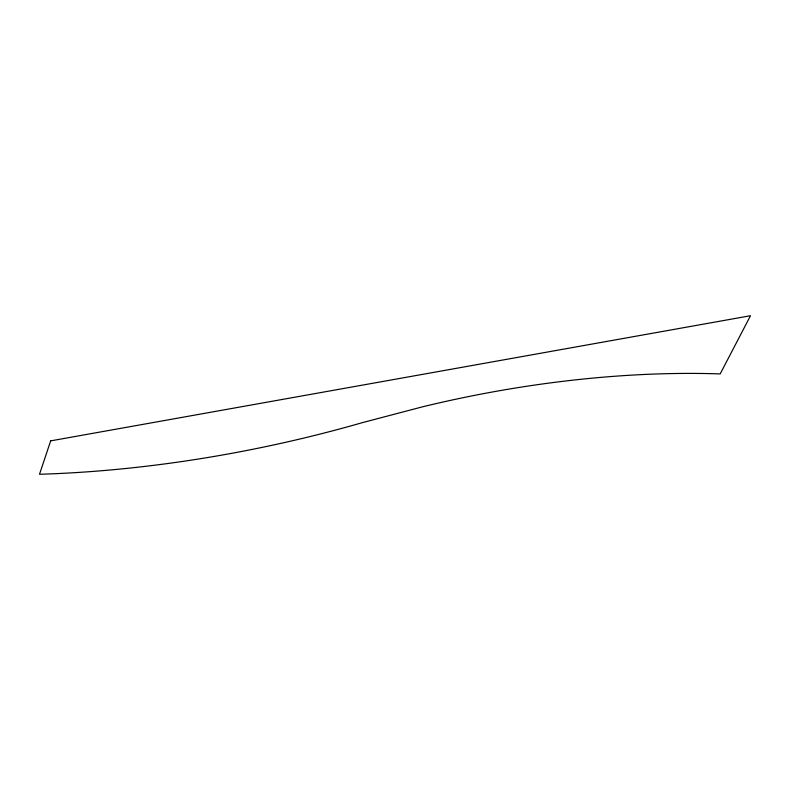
<?xml version="1.0" encoding="UTF-8"?>
<svg xmlns="http://www.w3.org/2000/svg" width="790" height="790" viewBox="0 0 790 790"><rect width="100%" height="100%" fill="white"/><g stroke="black" fill="none" stroke-linecap="round" stroke-linejoin="round"><path stroke-width="1.19" d="M50.678 440.869L39.5 474.276A558.402 226.226 -11.4 0 0 361.869 422.778L422.64 406.791A494.787 200.453 -11.4 0 1 720.184 373.917L750.5 315.724L50.678 440.869"/></g></svg>
